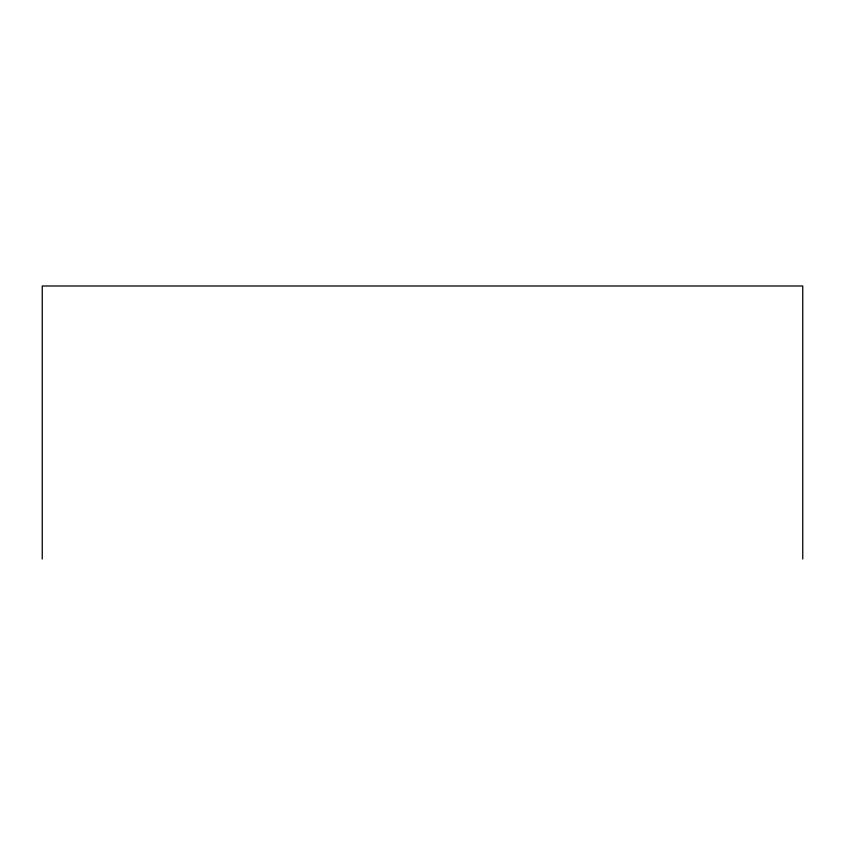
<?xml version="1.0" encoding="UTF-8"?>
<svg xmlns="http://www.w3.org/2000/svg" width="845" height="845" viewBox="0 0 845 845"><rect width="100%" height="100%" fill="white"/><g stroke="black" fill="none" stroke-linecap="round" stroke-linejoin="round"><path stroke-width="1.27" d="M802.75 559.01L802.75 285.99L42.25 285.99L42.25 559.01"/></g></svg>
